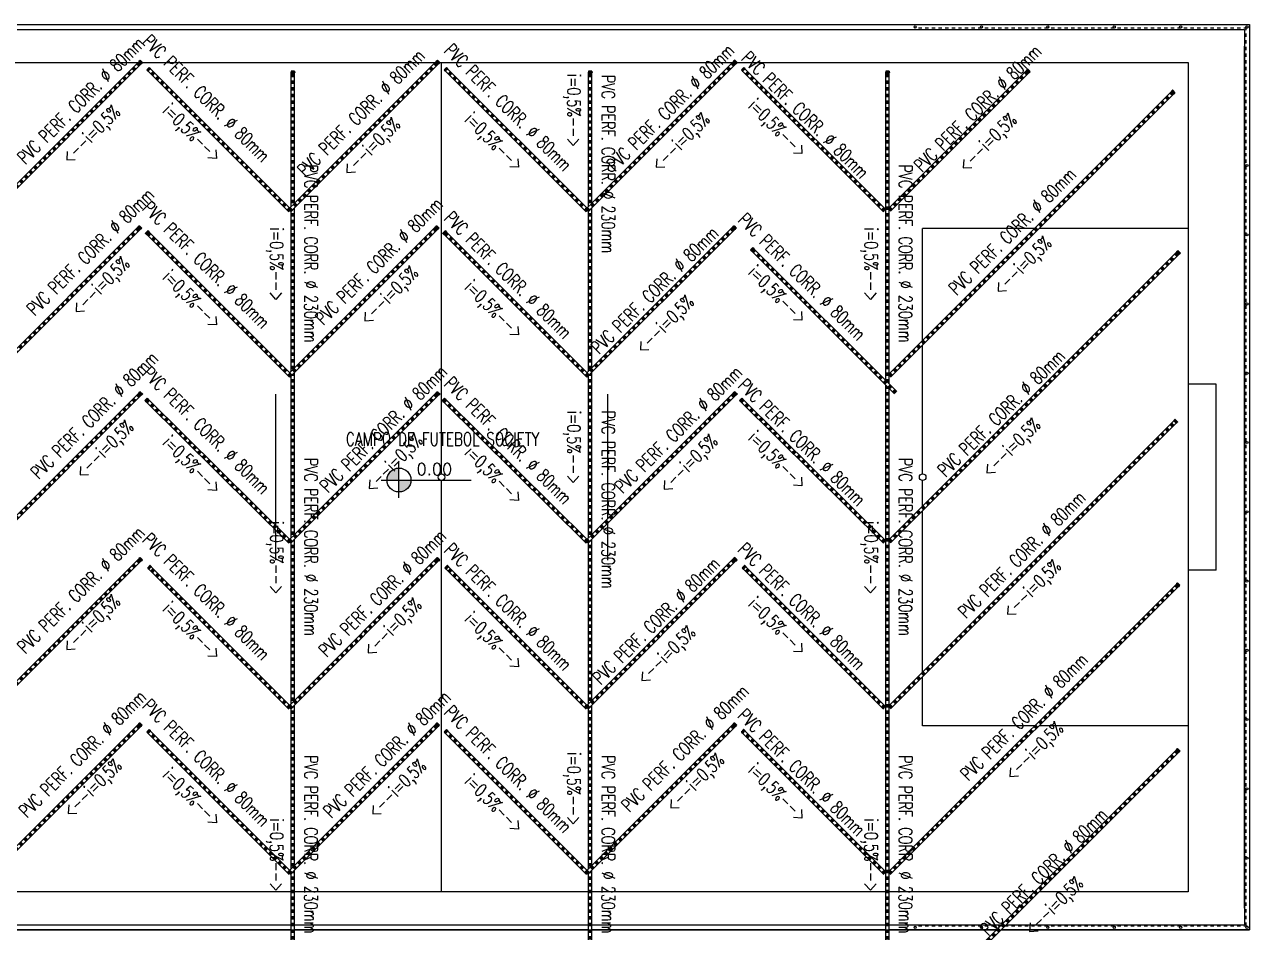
# Model space of a CAD drawing. Header units: inches. Extents: x 542650 to 544515, y 9574150 to 9574595.
# Drawn here: x 542795.6 to 542832.52, y 9574176.01 to 9574203.39 of the extents above; entities that cross this region are included whole.
import ezdxf
from ezdxf.enums import TextEntityAlignment as Align

# ---------------------------------------------------------------- set-up
doc = ezdxf.new("R2010")
doc.units = ezdxf.units.IN
doc.header["$MEASUREMENT"] = 0
doc.linetypes.add('ACAD_ISO07W100', pattern=[3, 0, -3])
doc.linetypes.add('ARQ-MEPJ_BAS-PJ1-GERAL-R06$0$TT4', pattern=[0.1, 0.05, -0.05])
for name, color, linetype in [('I-ARQ', 8, 'Continuous'), ('I-NORMO_ARQ', 8, 'Continuous'), ('I-NORMO_INST', 4, 'Continuous'), ('I-PLUVIAL', 90, 'Continuous')]:
    doc.layers.add(name, color=color, linetype=linetype)
doc.styles.add('200', font='ROMANS.SHX', dxfattribs={"width": 0.7, "height": 0.4})
doc.styles.add('25', font='ROMANS.SHX', dxfattribs={"width": 0.7, "height": 0.05})
doc.styles.add('ROMANS', font='romans', dxfattribs={"height": 0.2})

# ---------------------------------------------------------------- blocks, each defined once
blk = doc.blocks.new('CAP100')
at = {"color": 2}
blk.add_wipeout([(0.049, -0.056), (0.021, -0.056), (0.021, -0.057), (0.017, -0.061), (0.006, -0.061), (0.001, -0.057), (0.001, -0.056), (0, -0.056), (0, 0.056), (0.001, 0.056), (0.001, 0.057), (0.006, 0.061), (0.017, 0.061), (0.021, 0.057), (0.021, 0.056), (0.049, 0.056), (0.056, 0.05), (0.056, -0.05)], dxfattribs=at)
for p, q in [((0, -0.053), (0, 0.053)), ((0.004, 0.053), (0, 0.053)), ((0.005, 0.054), (0.005, 0.057)), ((0.017, 0.058), (0.006, 0.058)), ((0.006, -0.057), (0.006, 0.057)), ((0.017, -0.057), (0.017, 0.057)), ((0.018, 0.054), (0.018, 0.057)), ((0.049, 0.053), (0.019, 0.053)), ((0.052, -0.05), (0.052, 0.05)), ((0.004, -0.053), (0, -0.053)), ((0.005, -0.054), (0.005, -0.057)), ((0.017, -0.058), (0.006, -0.058)), ((0.018, -0.054), (0.018, -0.057)), ((0.049, -0.053), (0.019, -0.053))]:
    blk.add_line(p, q)
at = {"color": 8}
for p, q in [((0.005, 0.053), (0.005, -0.053)), ((0.018, 0.053), (0.018, -0.053))]:
    blk.add_line(p, q, dxfattribs=at)
for centre, radius, start, end in [((0.004, 0.054), 0.001, 270, 0), ((0.006, 0.057), 0.001, 90, 180), ((0.017, 0.057), 0.001, 0, 90), ((0.019, 0.054), 0.001, 180, 270), ((0.049, 0.05), 0.003, 0, 90), ((0.004, -0.054), 0.001, 0, 90), ((0.006, -0.057), 0.001, 180, 270), ((0.017, -0.057), 0.001, 270, 0), ((0.019, -0.054), 0.001, 90, 180), ((0.049, -0.05), 0.003, 270, 0)]:
    blk.add_arc(centre, radius, start, end)
at = {"color": 1, "style": '25'}
for tag, flags, p in [('DESCRICAO', 1, (0, -0.109)), ('QUANT.', 3, (0, -0.272)), ('MARCA', 1, (0, -0.188))]:
    blk.add_attdef(tag, text='', height=0.05, dxfattribs=dict(at, flags=flags)).set_placement(p, align=Align.CENTER)
blk = doc.blocks.new('*U57')
at = {"color": 2}
blk.add_wipeout([(-29.004, 0.053), (0.999, 0.053), (0.999, -0.053), (-29.004, -0.053)], dxfattribs=at)
blk.add_blockref('CAP100', (0.999, 0), dxfattribs=at)
for p, q in [((-29.004, 0.05), (0.999, 0.05)), ((-29.004, -0.05), (0.999, -0.05))]:
    blk.add_line(p, q)
at = {"color": 8, "linetype": 'ACAD_ISO07W100', "ltscale": 0.01}
for p, q in [((-29.004, 0.026), (0.999, 0.026)), ((-29.004, 0), (0.999, 0)), ((-29.004, -0.026), (0.999, -0.026))]:
    blk.add_line(p, q, dxfattribs=at)
blk = doc.blocks.new('*U58')
at = {"color": 2}
blk.add_wipeout([(-4.998, 0.053), (0.999, 0.053), (0.999, -0.053), (-4.998, -0.053)], dxfattribs=at)
blk.add_blockref('CAP100', (0.999, 0), dxfattribs=at)
for p, q in [((-4.998, 0.05), (0.999, 0.05)), ((-4.998, -0.05), (0.999, -0.05))]:
    blk.add_line(p, q)
at = {"color": 8, "linetype": 'ACAD_ISO07W100', "ltscale": 0.01}
for p, q in [((-4.998, 0.026), (0.999, 0.026)), ((-4.998, 0), (0.999, 0)), ((-4.998, -0.026), (0.999, -0.026))]:
    blk.add_line(p, q, dxfattribs=at)
blk = doc.blocks.new('*U59')
at = {"color": 2}
blk.add_wipeout([(-11.273, 0.053), (0.999, 0.053), (0.999, -0.053), (-11.273, -0.053)], dxfattribs=at)
at = {"color": 2, "rotation": 359.9999999981096}
blk.add_blockref('CAP100', (0.999, 0), dxfattribs=at)
for p, q in [((-11.274, 0.05), (0.999, 0.05)), ((-11.274, -0.05), (0.999, -0.05))]:
    blk.add_line(p, q)
at = {"color": 8, "linetype": 'ACAD_ISO07W100', "ltscale": 0.01}
for p, q in [((-11.274, 0.026), (0.999, 0.026)), ((-11.274, 0), (0.999, 0)), ((-11.274, -0.026), (0.999, -0.026))]:
    blk.add_line(p, q, dxfattribs=at)
blk = doc.blocks.new('*U60')
at = {"color": 2}
blk.add_wipeout([(-11.508, 0.053), (0.999, 0.053), (0.999, -0.053), (-11.508, -0.053)], dxfattribs=at)
at = {"color": 2, "rotation": 359.9999999983805}
blk.add_blockref('CAP100', (0.999, 0), dxfattribs=at)
for p, q in [((-11.509, 0.05), (0.999, 0.05)), ((-11.509, -0.05), (0.999, -0.05))]:
    blk.add_line(p, q)
at = {"color": 8, "linetype": 'ACAD_ISO07W100', "ltscale": 0.01}
for p, q in [((-11.509, 0.026), (0.999, 0.026)), ((-11.509, 0), (0.999, 0)), ((-11.509, -0.026), (0.999, -0.026))]:
    blk.add_line(p, q, dxfattribs=at)
blk = doc.blocks.new('*U61')
at = {"color": 2}
blk.add_wipeout([(-11.376, 0.053), (0.999, 0.053), (0.999, -0.053), (-11.376, -0.053)], dxfattribs=at)
blk.add_blockref('CAP100', (0.999, 0), dxfattribs=at)
for p, q in [((-11.377, 0.05), (0.999, 0.05)), ((-11.377, -0.05), (0.999, -0.05))]:
    blk.add_line(p, q)
at = {"color": 8, "linetype": 'ACAD_ISO07W100', "ltscale": 0.01}
for p, q in [((-11.377, 0.026), (0.999, 0.026)), ((-11.377, 0), (0.999, 0)), ((-11.377, -0.026), (0.999, -0.026))]:
    blk.add_line(p, q, dxfattribs=at)
blk = doc.blocks.new('*U62')
at = {"color": 2}
blk.add_wipeout([(-11.487, 0.053), (0.999, 0.053), (0.999, -0.053), (-11.487, -0.053)], dxfattribs=at)
blk.add_blockref('CAP100', (0.999, 0), dxfattribs=at)
for p, q in [((-11.488, 0.05), (0.999, 0.05)), ((-11.488, -0.05), (0.999, -0.05))]:
    blk.add_line(p, q)
at = {"color": 8, "linetype": 'ACAD_ISO07W100', "ltscale": 0.01}
for p, q in [((-11.488, 0.026), (0.999, 0.026)), ((-11.488, 0), (0.999, 0)), ((-11.488, -0.026), (0.999, -0.026))]:
    blk.add_line(p, q, dxfattribs=at)
blk = doc.blocks.new('*U63')
at = {"color": 2}
blk.add_wipeout([(-5.122, 0.053), (0.999, 0.053), (0.999, -0.053), (-5.122, -0.053)], dxfattribs=at)
at = {"color": 2, "rotation": 2.108749868205747e-08}
blk.add_blockref('CAP100', (0.999, 0), dxfattribs=at)
for p, q in [((-5.123, 0.05), (0.999, 0.05)), ((-5.123, -0.05), (0.999, -0.05))]:
    blk.add_line(p, q)
at = {"color": 8, "linetype": 'ACAD_ISO07W100', "ltscale": 0.01}
for p, q in [((-5.123, 0.026), (0.999, 0.026)), ((-5.123, 0), (0.999, 0)), ((-5.123, -0.026), (0.999, -0.026))]:
    blk.add_line(p, q, dxfattribs=at)
blk = doc.blocks.new('*U64')
at = {"color": 2}
blk.add_wipeout([(-5.064, 0.053), (0.999, 0.053), (0.999, -0.053), (-5.064, -0.053)], dxfattribs=at)
at = {"color": 2, "rotation": 2.082883053092341e-08}
blk.add_blockref('CAP100', (0.999, 0), dxfattribs=at)
for p, q in [((-5.064, 0.05), (0.999, 0.05)), ((-5.064, -0.05), (0.999, -0.05))]:
    blk.add_line(p, q)
at = {"color": 8, "linetype": 'ACAD_ISO07W100', "ltscale": 0.01}
for p, q in [((-5.064, 0.026), (0.999, 0.026)), ((-5.064, 0), (0.999, 0)), ((-5.064, -0.026), (0.999, -0.026))]:
    blk.add_line(p, q, dxfattribs=at)
blk = doc.blocks.new('*U65')
at = {"color": 2}
blk.add_wipeout([(-5.162, 0.031), (0.999, 0.057), (1, -0.049), (-5.162, -0.075)], dxfattribs=at)
at = {"color": 2, "rotation": 0.241321865711979}
blk.add_blockref('CAP100', (0.999, 0.004), dxfattribs=at)
for p, q in [((-5.163, 0.028), (0.999, 0.054)), ((-5.163, -0.072), (1, -0.046))]:
    blk.add_line(p, q)
at = {"color": 8, "linetype": 'ACAD_ISO07W100', "ltscale": 0.01}
for p, q in [((-5.163, 0.004), (0.999, 0.03)), ((-5.163, -0.022), (0.999, 0.004)), ((-5.163, -0.048), (1, -0.022))]:
    blk.add_line(p, q, dxfattribs=at)
blk = doc.blocks.new('*U66')
at = {"color": 2}
blk.add_wipeout([(-5.187, 0.053), (0.999, 0.053), (0.999, -0.053), (-5.187, -0.053)], dxfattribs=at)
at = {"color": 2, "rotation": 3.322541134627051e-08}
blk.add_blockref('CAP100', (0.999, 0), dxfattribs=at)
for p, q in [((-5.188, 0.05), (0.999, 0.05)), ((-5.188, -0.05), (0.999, -0.05))]:
    blk.add_line(p, q)
at = {"color": 8, "linetype": 'ACAD_ISO07W100', "ltscale": 0.01}
for p, q in [((-5.188, 0.026), (0.999, 0.026)), ((-5.188, 0), (0.999, 0)), ((-5.188, -0.026), (0.999, -0.026))]:
    blk.add_line(p, q, dxfattribs=at)
blk = doc.blocks.new('*U67')
at = {"color": 2}
blk.add_wipeout([(-5.099, 0.053), (0.999, 0.053), (0.999, -0.053), (-5.099, -0.053)], dxfattribs=at)
at = {"color": 2, "rotation": 2.113955800108367e-08}
blk.add_blockref('CAP100', (0.999, 0), dxfattribs=at)
for p, q in [((-5.1, 0.05), (0.999, 0.05)), ((-5.1, -0.05), (0.999, -0.05))]:
    blk.add_line(p, q)
at = {"color": 8, "linetype": 'ACAD_ISO07W100', "ltscale": 0.01}
for p, q in [((-5.1, 0.026), (0.999, 0.026)), ((-5.1, 0), (0.999, 0)), ((-5.1, -0.026), (0.999, -0.026))]:
    blk.add_line(p, q, dxfattribs=at)
blk = doc.blocks.new('*U68')
at = {"color": 2}
blk.add_wipeout([(-5.415, 0.053), (0.999, 0.053), (0.999, -0.053), (-5.415, -0.053)], dxfattribs=at)
at = {"color": 2, "rotation": 1.231089798296488e-08}
blk.add_blockref('CAP100', (0.999, 0), dxfattribs=at)
for p, q in [((-5.416, 0.05), (0.999, 0.05)), ((-5.416, -0.05), (0.999, -0.05))]:
    blk.add_line(p, q)
at = {"color": 8, "linetype": 'ACAD_ISO07W100', "ltscale": 0.01}
for p, q in [((-5.416, 0.026), (0.999, 0.026)), ((-5.416, 0), (0.999, 0)), ((-5.416, -0.026), (0.999, -0.026))]:
    blk.add_line(p, q, dxfattribs=at)

msp = doc.modelspace()

# ---------------------------------------------------------------- hatches: boundary and pattern name
at = {"layer": 'I-ARQ'}
h = msp.add_hatch(color=256, dxfattribs=at)
h.paths.add_polyline_path([(542807.244, 9574189.657), (542806.884, 9574189.657), (542806.884, 9574189.297, 0.414214)])
h.paths.add_polyline_path([(542806.884, 9574190.017, 0.414214), (542806.524, 9574189.657), (542806.884, 9574189.657)])

# ---------------------------------------------------------------- linework, layer by layer
for p, q in [((542783.816, 9574203.393), (542832.516, 9574203.393)), ((542783.816, 9574203.393), (542832.516, 9574203.393)), ((542832.516, 9574203.393), (542832.516, 9574176.093)), ((542832.516, 9574203.393), (542832.516, 9574176.093)), ((542783.966, 9574203.243), (542832.366, 9574203.243)), ((542832.366, 9574203.243), (542832.366, 9574176.243)), ((542832.366, 9574176.743), (542832.366, 9574202.743)), ((542785.666, 9574202.243), (542830.666, 9574202.243)), ((542808.166, 9574189.843), (542808.166, 9574202.243)), ((542830.666, 9574202.243), (542830.666, 9574177.243)), ((542822.666, 9574189.843), (542822.666, 9574197.243)), ((542830.666, 9574197.243), (542822.666, 9574197.243)), ((542831.516, 9574192.543), (542830.666, 9574192.543)), ((542831.516, 9574186.943), (542831.516, 9574192.543)), ((542803.166, 9574192.243), (542803.166, 9574187.243)), ((542813.166, 9574192.243), (542813.166, 9574187.243)), ((542806.884, 9574189.117), (542806.884, 9574190.197)), ((542806.344, 9574189.657), (542809.057, 9574189.657)), ((542808.166, 9574177.243), (542808.166, 9574189.643)), ((542822.666, 9574182.243), (542822.666, 9574189.643)), ((542831.516, 9574186.943), (542830.666, 9574186.943)), ((542830.666, 9574182.243), (542822.666, 9574182.243)), ((542830.666, 9574177.243), (542785.666, 9574177.243)), ((542783.816, 9574176.093), (542832.516, 9574176.093)), ((542832.516, 9574176.093), (542783.816, 9574176.093)), ((542783.966, 9574176.243), (542832.366, 9574176.243))]:
    msp.add_line(p, q, dxfattribs=at)
at = {"layer": 'I-ARQ', "linetype": 'ARQ-MEPJ_BAS-PJ1-GERAL-R06$0$TT4'}
for p, q in [((542832.441, 9574203.287), (542822.441, 9574203.287)), ((542832.41, 9574203.318), (542832.41, 9574176.168)), ((542832.441, 9574176.2), (542822.441, 9574176.2))]:
    msp.add_line(p, q, dxfattribs=at)
at = {"layer": 'I-ARQ'}
for centre, radius in [((542822.441, 9574203.318), 0.0312), ((542824.441, 9574203.318), 0.0312), ((542826.441, 9574203.318), 0.0312), ((542828.441, 9574203.318), 0.0312), ((542830.441, 9574203.318), 0.0312), ((542832.441, 9574203.318), 0.0312), ((542832.441, 9574203.318), 0.0312), ((542832.441, 9574199.141), 0.0312), ((542832.441, 9574197.053), 0.0312), ((542832.441, 9574194.965), 0.0312), ((542832.441, 9574192.876), 0.0312), ((542832.441, 9574190.788), 0.0312), ((542806.884, 9574189.657), 0.36), ((542808.166, 9574189.743), 0.1), ((542822.666, 9574189.743), 0.1), ((542832.441, 9574188.699), 0.0312), ((542832.441, 9574186.611), 0.0312), ((542832.441, 9574184.522), 0.0312), ((542832.441, 9574182.434), 0.0312), ((542832.441, 9574180.345), 0.0312), ((542832.441, 9574178.257), 0.0312), ((542822.441, 9574176.168), 0.0312), ((542824.441, 9574176.168), 0.0312), ((542826.441, 9574176.168), 0.0312), ((542828.441, 9574176.168), 0.0312), ((542830.441, 9574176.168), 0.0312), ((542832.441, 9574176.168), 0.0312)]:
    msp.add_circle(centre, radius, dxfattribs=at)

# ---------------------------------------------------------------- texts
at = {"layer": 'I-ARQ', "style": 'ROMANS', "width": 1}
msp.add_attdef('0.00', (542807.411, 9574189.805), '', height=0.36, dxfattribs=at)
at = {"layer": 'I-NORMO_ARQ', "style": 'ROMANS', "width": 0.75}
msp.add_text('CAMPO DE FUTEBOL SOCIETY', height=0.4, dxfattribs=at).set_placement((542808.197, 9574190.893), align=Align.MIDDLE_CENTER)

# ---------------------------------------------------------------- next in the draw order: block references
at = {"layer": 'I-PLUVIAL', "xscale": 0.9842519685039406, "yscale": 0.9842519685039406, "zscale": 0.9842519685039406, "rotation": 89.99999999999999}
for p in [(542803.686, 9574200.95), (542812.646, 9574200.95), (542821.606, 9574200.95)]:
    msp.add_blockref('*U57', p, dxfattribs=at)

# ---------------------------------------------------------------- next in the draw order: block references
at = {"layer": 'I-PLUVIAL'}
for name, p, xscale, yscale, zscale, rotation in [('*U58', (542825.136, 9574201.275), 0.984251968503955, 0.984251968503955, 0.984251968503955, 44.99999999760499), ('*U68', (542816.284, 9574196.559), -0.9842519698088824, 0.984251968562603, 0.984251968503937, 224.9999999312258)]:
    msp.add_blockref(name, p, dxfattribs=dict(at, xscale=xscale, yscale=yscale, zscale=zscale, rotation=rotation))

# ---------------------------------------------------------------- next in the draw order: block references
for name, p, xscale, yscale, zscale, rotation in [('*U59', (542829.504, 9574200.642), 0.9842519685039552, 0.9842519685039552, 0.9842519685039552, 44.99999999760499), ('*U66', (542808.973, 9574196.4), 0.9842519685039535, 0.9842519685039535, 0.9842519685039535, 134.999999992811)]:
    msp.add_blockref(name, p, dxfattribs=dict(at, xscale=xscale, yscale=yscale, zscale=zscale, rotation=rotation))

# ---------------------------------------------------------------- next in the draw order: texts
at = {"layer": 'I-NORMO_INST', "color": 4, "style": '200', "width": 0.7}
msp.add_text('<--i=0,5%%%', height=0.4, rotation=45, dxfattribs=at).set_placement((542814.248, 9574193.427))

# ---------------------------------------------------------------- next in the draw order: block references
at = {"layer": 'I-PLUVIAL'}
for name, p, xscale, yscale, zscale, rotation in [('*U67', (542817.971, 9574201.326), 0.9842519685039544, 0.9842519685039544, 0.9842519685039544, 134.9999999928111), ('*U68', (542807.324, 9574196.559), -0.9842519698088824, 0.984251968562603, 0.984251968503937, 224.9999999312258), ('*U60', (542829.667, 9574195.806), 0.9842519685039552, 0.9842519685039552, 0.9842519685039552, 44.99999999760499)]:
    msp.add_blockref(name, p, dxfattribs=dict(at, xscale=xscale, yscale=yscale, zscale=zscale, rotation=rotation))

# ---------------------------------------------------------------- next in the draw order: texts
at = {"layer": 'I-NORMO_INST', "color": 4, "style": '200', "width": 0.7}
for s, rotation, p in [('PVC PERF. CORR. %%C 80mm', 45, (542822.645, 9574198.913)), ('<--i=0,5%%%', 45, (542823.977, 9574198.913)), ('PVC PERF. CORR. %%C 80mm', 45, (542812.915, 9574193.427)), ('i=0,5%%%-->', 315, (542808.832, 9574195.437))]:
    msp.add_text(s, height=0.4, rotation=rotation, dxfattribs=at).set_placement(p)

# ---------------------------------------------------------------- next in the draw order: block references
at = {"layer": 'I-PLUVIAL'}
for name, p, xscale, yscale, zscale, rotation in [('*U68', (542816.308, 9574201.547), -0.9842519698088824, 0.984251968562603, 0.984251968503937, 224.9999999312258), ('*U66', (542800.013, 9574196.4), 0.9842519685039542, 0.9842519685039542, 0.9842519685039542, 134.999999992811), ('*U61', (542829.575, 9574190.714), 0.9842519685039552, 0.9842519685039552, 0.9842519685039552, 44.99999999760499)]:
    msp.add_blockref(name, p, dxfattribs=dict(at, xscale=xscale, yscale=yscale, zscale=zscale, rotation=rotation))

# ---------------------------------------------------------------- next in the draw order: texts
at = {"layer": 'I-NORMO_INST', "color": 4, "style": '200', "width": 0.7}
for s, rotation, p in [('i=0,5%%%-->', 315, (542817.379, 9574200.907)), ('PVC PERF. CORR. %%C 80mm', 45, (542823.692, 9574195.202)), ('<--i=0,5%%%', 45, (542825.025, 9574195.201)), ('<--i=0,5%%%', 45, (542805.941, 9574194.306))]:
    msp.add_text(s, height=0.4, rotation=rotation, dxfattribs=at).set_placement(p)

# ---------------------------------------------------------------- next in the draw order: block references
at = {"layer": 'I-PLUVIAL'}
for name, p, xscale, yscale, zscale, rotation in [('*U67', (542809.011, 9574201.326), 0.9842519685039547, 0.9842519685039547, 0.9842519685039547, 134.9999999928111), ('*U68', (542798.364, 9574196.559), -0.9842519698088824, 0.984251968562603, 0.984251968503937, 224.9999999312258), ('*U65', (542817.912, 9574191.363), 0.9842519685039544, 0.9842519685039544, 0.9842519685039544, 134.9999999928111), ('*U62', (542829.652, 9574185.791), 0.9842519685039552, 0.9842519685039552, 0.9842519685039552, 44.99999999760499)]:
    msp.add_blockref(name, p, dxfattribs=dict(at, xscale=xscale, yscale=yscale, zscale=zscale, rotation=rotation))

# ---------------------------------------------------------------- next in the draw order: texts
at = {"layer": 'I-NORMO_INST', "color": 4, "style": '200', "width": 0.7}
for s, rotation, p in [('PVC PERF. CORR. %%C 80mm', 45, (542813.392, 9574198.936)), ('PVC PERF. CORR. %%C 80mm', 315, (542817.168, 9574202.342)), ('PVC PERF. CORR. %%C 230mm', 270, (542812.992, 9574201.869)), ('<--i=0,5%%%', 45, (542814.725, 9574198.935)), ('i=0,5%%%-->', 270, (542802.998, 9574197.265)), ('i=0,5%%%-->', 315, (542799.735, 9574195.741)), ('PVC PERF. CORR. %%C 80mm', 45, (542823.359, 9574189.722)), ('<--i=0,5%%%', 45, (542824.691, 9574189.722))]:
    msp.add_text(s, height=0.4, rotation=rotation, dxfattribs=at).set_placement(p)

# ---------------------------------------------------------------- next in the draw order: block references
at = {"layer": 'I-PLUVIAL'}
for name, p, xscale, yscale, zscale, rotation in [('*U68', (542807.348, 9574201.547), -0.9842519698088824, 0.984251968562603, 0.984251968503937, 224.9999999312258), ('*U66', (542818.243, 9574195.9), 0.9842519685039538, 0.9842519685039538, 0.9842519685039538, 134.999999992811), ('*U68', (542816.308, 9574191.555), -0.9842519698088824, 0.984251968562603, 0.984251968503937, 224.9999999312258), ('*U64', (542817.996, 9574186.311), 0.9842519685039544, 0.9842519685039544, 0.9842519685039544, 134.9999999928111), ('*U63', (542817.968, 9574181.365), 0.9842519685039545, 0.9842519685039545, 0.9842519685039545, 134.999999992811)]:
    msp.add_blockref(name, p, dxfattribs=dict(at, xscale=xscale, yscale=yscale, zscale=zscale, rotation=rotation))

# ---------------------------------------------------------------- next in the draw order: texts
at = {"layer": 'I-NORMO_INST', "color": 4, "style": '200', "width": 0.7}
for s, rotation, p in [('i=0,5%%%-->', 270, (542811.958, 9574201.903)), ('i=0,5%%%-->', 315, (542808.832, 9574200.494)), ('<--i=0,5%%%', 45, (542797.241, 9574194.585)), ('i=0,5%%%-->', 315, (542817.379, 9574190.893)), ('PVC PERF. CORR. %%C 230mm', 270, (542821.952, 9574190.324)), ('PVC PERF. CORR. %%C 80mm', 45, (542823.978, 9574185.454)), ('<--i=0,5%%%', 45, (542825.311, 9574185.454))]:
    msp.add_text(s, height=0.4, rotation=rotation, dxfattribs=at).set_placement(p)

# ---------------------------------------------------------------- next in the draw order: block references
at = {"layer": 'I-PLUVIAL'}
for name, p, xscale, yscale, zscale, rotation in [('*U67', (542800.051, 9574201.326), 0.9842519685039547, 0.9842519685039547, 0.9842519685039547, 134.9999999928111), ('*U65', (542808.952, 9574191.363), 0.9842519685039547, 0.9842519685039547, 0.9842519685039547, 134.9999999928111), ('*U68', (542816.308, 9574186.556), -0.9842519698088824, 0.984251968562603, 0.984251968503937, 224.9999999312258), ('*U68', (542816.295, 9574181.569), -0.9842519698088827, 0.984251968562603, 0.984251968503937, 224.9999999312257), ('*U62', (542829.652, 9574180.791), 0.9842519701152035, 0.9842519701152035, 0.9842519701152035, 44.99999994905752)]:
    msp.add_blockref(name, p, dxfattribs=dict(at, xscale=xscale, yscale=yscale, zscale=zscale, rotation=rotation))

# ---------------------------------------------------------------- next in the draw order: texts
at = {"layer": 'I-NORMO_INST', "color": 4, "style": '200', "width": 0.7}
for s, rotation, p in [('PVC PERF. CORR. %%C 80mm', 315, (542808.216, 9574202.572)), ('<--i=0,5%%%', 45, (542805.399, 9574198.779)), ('PVC PERF. CORR. %%C 230mm', 270, (542804.032, 9574199.171)), ('PVC PERF. CORR. %%C 230mm', 270, (542821.952, 9574199.171)), ('PVC PERF. CORR. %%C 80mm', 45, (542804.608, 9574194.306)), ('PVC PERF. CORR. %%C 80mm', 315, (542808.216, 9574197.516)), ('PVC PERF. CORR. %%C 80mm', 315, (542817.073, 9574197.463)), ('i=0,5%%%-->', 270, (542820.918, 9574197.265)), ('i=0,5%%%-->', 315, (542817.379, 9574195.884)), ('PVC PERF. CORR. %%C 80mm', 45, (542813.63, 9574189.227)), ('PVC PERF. CORR. %%C 80mm', 315, (542817.073, 9574192.471)), ('<--i=0,5%%%', 45, (542814.963, 9574189.227)), ('i=0,5%%%-->', 270, (542820.918, 9574188.419)), ('i=0,5%%%-->', 315, (542817.379, 9574185.883)), ('i=0,5%%%-->', 315, (542817.379, 9574180.871)), ('i=0,5%%%-->', 270, (542820.918, 9574179.45))]:
    msp.add_text(s, height=0.4, rotation=rotation, dxfattribs=at).set_placement(p)

# ---------------------------------------------------------------- next in the draw order: block references
at = {"layer": 'I-PLUVIAL'}
for name, p, xscale, yscale, zscale, rotation in [('*U68', (542798.388, 9574201.547), -0.9842519698088824, 0.984251968562603, 0.984251968503937, 224.9999999312258), ('*U68', (542807.348, 9574191.555), -0.9842519698088824, 0.984251968562603, 0.984251968503937, 224.9999999312258), ('*U64', (542809.036, 9574186.311), 0.9842519685039547, 0.9842519685039547, 0.9842519685039547, 134.9999999928111), ('*U63', (542809.008, 9574181.365), 0.9842519685039546, 0.9842519685039546, 0.9842519685039546, 134.999999992811)]:
    msp.add_blockref(name, p, dxfattribs=dict(at, xscale=xscale, yscale=yscale, zscale=zscale, rotation=rotation))

# ---------------------------------------------------------------- next in the draw order: texts
at = {"layer": 'I-NORMO_INST', "color": 4, "style": '200', "width": 0.7}
for s, rotation, p in [('PVC PERF. CORR. %%C 80mm', 45, (542804.066, 9574198.779)), ('i=0,5%%%-->', 315, (542799.735, 9574200.763)), ('i=0,5%%%-->', 270, (542811.958, 9574191.745)), ('PVC PERF. CORR. %%C 230mm', 270, (542812.992, 9574191.751)), ('i=0,5%%%-->', 315, (542808.832, 9574190.447)), ('PVC PERF. CORR. %%C 80mm', 315, (542817.064, 9574187.528)), ('<--i=0,5%%%', 45, (542814.291, 9574183.461)), ('PVC PERF. CORR. %%C 80mm', 45, (542824.048, 9574180.566)), ('PVC PERF. CORR. %%C 80mm', 45, (542813.826, 9574179.614)), ('PVC PERF. CORR. %%C 80mm', 315, (542817.064, 9574182.517)), ('<--i=0,5%%%', 45, (542825.381, 9574180.565)), ('PVC PERF. CORR. %%C 230mm', 270, (542812.992, 9574181.355)), ('<--i=0,5%%%', 45, (542815.159, 9574179.614)), ('PVC PERF. CORR. %%C 230mm', 270, (542821.952, 9574181.355)), ('PVC PERF. CORR. %%C 80mm', 45, (542824.642, 9574175.892)), ('<--i=0,5%%%', 45, (542825.975, 9574175.892))]:
    msp.add_text(s, height=0.4, rotation=rotation, dxfattribs=at).set_placement(p)

# ---------------------------------------------------------------- next in the draw order: block references
at = {"layer": 'I-PLUVIAL'}
for name, p, xscale, yscale, zscale, rotation in [('*U65', (542799.992, 9574191.363), 0.9842519685039547, 0.9842519685039547, 0.9842519685039547, 134.9999999928111), ('*U68', (542807.348, 9574186.556), -0.9842519698088824, 0.984251968562603, 0.984251968503937, 224.9999999312258), ('*U68', (542807.335, 9574181.569), -0.9842519698088827, 0.984251968562603, 0.984251968503937, 224.9999999312257)]:
    msp.add_blockref(name, p, dxfattribs=dict(at, xscale=xscale, yscale=yscale, zscale=zscale, rotation=rotation))

# ---------------------------------------------------------------- next in the draw order: texts
at = {"layer": 'I-NORMO_INST', "color": 4, "style": '200', "width": 0.7}
for s, rotation, p in [('PVC PERF. CORR. %%C 80mm', 45, (542795.623, 9574199.152)), ('PVC PERF. CORR. %%C 80mm', 315, (542799.119, 9574202.842)), ('<--i=0,5%%%', 45, (542796.956, 9574199.152)), ('PVC PERF. CORR. %%C 80mm', 45, (542795.909, 9574194.586)), ('PVC PERF. CORR. %%C 80mm', 315, (542799.119, 9574197.82)), ('PVC PERF. CORR. %%C 80mm', 45, (542804.742, 9574189.25)), ('PVC PERF. CORR. %%C 80mm', 315, (542808.216, 9574192.526)), ('<--i=0,5%%%', 45, (542806.075, 9574189.25)), ('PVC PERF. CORR. %%C 80mm', 45, (542812.959, 9574183.461)), ('i=0,5%%%-->', 315, (542808.832, 9574185.431)), ('i=0,5%%%-->', 270, (542811.958, 9574181.445)), ('i=0,5%%%-->', 315, (542808.832, 9574180.537))]:
    msp.add_text(s, height=0.4, rotation=rotation, dxfattribs=at).set_placement(p)

# ---------------------------------------------------------------- next in the draw order: block references
at = {"layer": 'I-PLUVIAL'}
for name, p, xscale, yscale, zscale, rotation in [('*U68', (542798.388, 9574191.555), -0.9842519698088824, 0.984251968562603, 0.984251968503937, 224.9999999312258), ('*U64', (542800.076, 9574186.311), 0.9842519685039547, 0.9842519685039547, 0.9842519685039547, 134.9999999928111), ('*U63', (542800.048, 9574181.365), 0.9842519685039546, 0.9842519685039546, 0.9842519685039546, 134.999999992811)]:
    msp.add_blockref(name, p, dxfattribs=dict(at, xscale=xscale, yscale=yscale, zscale=zscale, rotation=rotation))

# ---------------------------------------------------------------- next in the draw order: texts
at = {"layer": 'I-NORMO_INST', "color": 4, "style": '200', "width": 0.7}
for s, rotation, p in [('i=0,5%%%-->', 315, (542799.735, 9574190.749)), ('PVC PERF. CORR. %%C 230mm', 270, (542804.032, 9574190.324)), ('PVC PERF. CORR. %%C 80mm', 45, (542804.709, 9574184.293)), ('PVC PERF. CORR. %%C 80mm', 315, (542808.216, 9574187.51)), ('<--i=0,5%%%', 45, (542806.042, 9574184.292)), ('PVC PERF. CORR. %%C 80mm', 45, (542804.846, 9574179.436)), ('PVC PERF. CORR. %%C 80mm', 315, (542808.216, 9574182.616)), ('PVC PERF. CORR. %%C 230mm', 270, (542804.032, 9574181.355)), ('<--i=0,5%%%', 45, (542806.179, 9574179.435))]:
    msp.add_text(s, height=0.4, rotation=rotation, dxfattribs=at).set_placement(p)

# ---------------------------------------------------------------- next in the draw order: block references
at = {"layer": 'I-PLUVIAL', "yscale": 0.984251968562603, "zscale": 0.984251968503937}
for p, xscale, rotation in [((542798.388, 9574186.556), -0.9842519698088824, 224.9999999312258), ((542798.375, 9574181.569), -0.9842519698088827, 224.9999999312257)]:
    msp.add_blockref('*U68', p, dxfattribs=dict(at, xscale=xscale, rotation=rotation))

# ---------------------------------------------------------------- next in the draw order: texts
at = {"layer": 'I-NORMO_INST', "color": 4, "style": '200', "width": 0.7}
for s, rotation, p in [('PVC PERF. CORR. %%C 80mm', 45, (542796.027, 9574189.657)), ('PVC PERF. CORR. %%C 80mm', 315, (542799.119, 9574192.828)), ('<--i=0,5%%%', 45, (542797.36, 9574189.657)), ('i=0,5%%%-->', 270, (542802.998, 9574188.419)), ('i=0,5%%%-->', 315, (542799.735, 9574185.739)), ('i=0,5%%%-->', 315, (542799.735, 9574180.728)), ('i=0,5%%%-->', 270, (542802.998, 9574179.45))]:
    msp.add_text(s, height=0.4, rotation=rotation, dxfattribs=at).set_placement(p)

# ---------------------------------------------------------------- next in the draw order: texts
for s, rotation, p in [('PVC PERF. CORR. %%C 80mm', 45, (542795.623, 9574184.395)), ('PVC PERF. CORR. %%C 80mm', 315, (542799.119, 9574187.818)), ('<--i=0,5%%%', 45, (542796.956, 9574184.394)), ('PVC PERF. CORR. %%C 80mm', 45, (542795.671, 9574179.446)), ('PVC PERF. CORR. %%C 80mm', 315, (542799.119, 9574182.807)), ('<--i=0,5%%%', 45, (542797.003, 9574179.446))]:
    msp.add_text(s, height=0.4, rotation=rotation, dxfattribs=at).set_placement(p)

doc.saveas('drawing.dxf')
